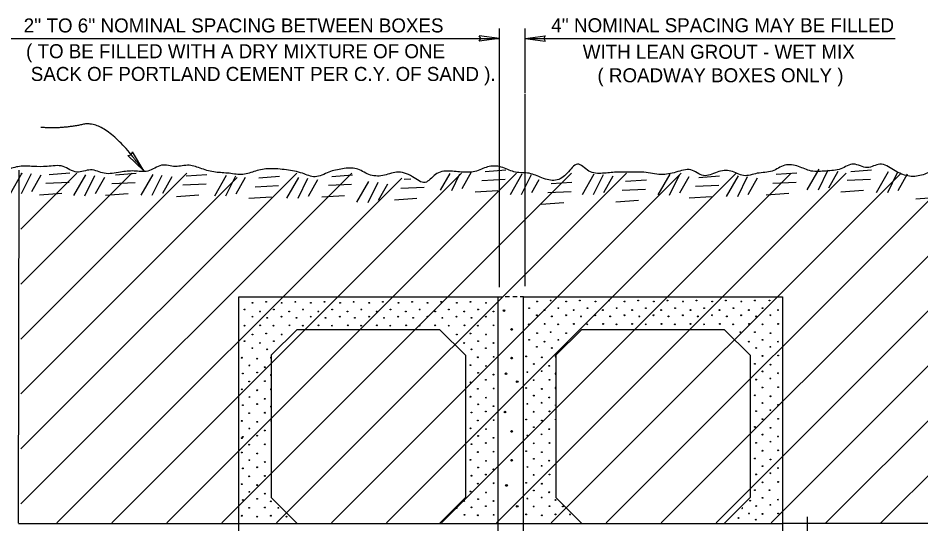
# Model space of a CAD drawing. Extents: x -61 to 299, y -30 to 298.
# Drawn here: x 175.9 to 245, y 189 to 227.6 of the extents above; entities that cross this region are included whole.
import ezdxf

# ---------------------------------------------------------------- set-up
doc = ezdxf.new("R2010")
doc.units = 0
doc.layers.add('Level 1', color=7, linetype='Continuous')

msp = doc.modelspace()

# ---------------------------------------------------------------- linework, layer by layer
at = {"layer": 'Level 1'}
for p, q in [((212.737, 207.053), (212.737, 226.857)), ((214.717, 221.897), (214.717, 226.835)), ((174.951, 226.085), (212.737, 226.085)), ((212.737, 226.085), (211.204, 226.296)), ((212.737, 226.085), (211.204, 225.875)), ((214.717, 226.085), (216.249, 226.296)), ((214.717, 226.085), (242.992, 226.085)), ((214.717, 226.085), (216.249, 225.875)), ((214.717, 207.127), (214.717, 221.829)), ((185.559, 215.965), (184.325, 217.136)), ((185.559, 215.965), (184.686, 217.425)), ((184.986, 216.685), (185.559, 215.965)), ((236.273, 214.51), (237.184, 216.094)), ((175.349, 214.232), (176.259, 215.816)), ((175.982, 189.007), (176.022, 216.014)), ((176.158, 190.492), (201.446, 215.781)), ((176.158, 194.693), (197.246, 215.781)), ((176.158, 203.093), (188.845, 215.781)), ((176.158, 207.293), (184.645, 215.781)), ((176.158, 211.493), (180.445, 215.781)), ((176.158, 215.694), (176.245, 215.781)), ((176.158, 198.893), (192.702, 215.437)), ((176.933, 215.737), (176.18, 214.193)), ((177.685, 215.618), (176.972, 214.351)), ((178.319, 215.688), (179.903, 215.807)), ((178.905, 189.04), (205.271, 215.405)), ((180.2, 214.074), (181.11, 215.658)), ((181.784, 215.579), (181.031, 214.034)), ((182.536, 215.46), (181.823, 214.193)), ((183.105, 189.04), (209.846, 215.781)), ((183.377, 215.658), (184.961, 215.777)), ((185.348, 214.104), (186.258, 215.688)), ((186.932, 215.609), (186.179, 214.064)), ((187.684, 215.49), (186.971, 214.223)), ((187.306, 189.04), (214.047, 215.781)), ((188.793, 215.569), (190.377, 215.688)), ((190.971, 214.054), (191.882, 215.638)), ((191.506, 189.04), (218.247, 215.781)), ((192.555, 215.559), (191.802, 214.015)), ((193.307, 215.44), (192.594, 214.173)), ((194.337, 215.42), (195.921, 215.539)), ((195.706, 189.04), (222.447, 215.781)), ((196.495, 213.876), (197.406, 215.46)), ((198.079, 215.381), (197.327, 213.836)), ((199.906, 189.04), (226.647, 215.781)), ((199.92, 215.529), (201.504, 215.648)), ((204.107, 189.04), (230.847, 215.781)), ((208.236, 214.47), (208.973, 215.75)), ((208.307, 189.04), (235.048, 215.781)), ((209.687, 215.701), (209.068, 214.43)), ((210.573, 215.856), (209.86, 214.589)), ((211.652, 215.906), (213.236, 216.024)), ((212.507, 189.04), (239.248, 215.781)), ((213.582, 214.153), (214.493, 215.737)), ((215.166, 215.658), (214.414, 214.114)), ((216.707, 189.04), (243.448, 215.781)), ((219.087, 214.153), (219.998, 215.737)), ((220.671, 215.658), (219.918, 214.114)), ((221.423, 215.539), (220.71, 214.272)), ((220.907, 189.04), (247.648, 215.781)), ((224.888, 214.124), (225.799, 215.708)), ((225.108, 189.04), (251.848, 215.781)), ((226.472, 215.628), (225.72, 214.084)), ((227.225, 215.51), (226.512, 214.242)), ((227.997, 215.45), (229.581, 215.569)), ((230.105, 214.005), (231.016, 215.589)), ((231.689, 215.51), (230.937, 213.965)), ((232.442, 215.391), (231.729, 214.124)), ((233.897, 215.698), (235.481, 215.816)), ((237.857, 216.014), (237.105, 214.47)), ((238.61, 215.896), (237.897, 214.628)), ((239.6, 215.915), (241.184, 216.034)), ((241.58, 214.312), (242.49, 215.896)), ((243.164, 215.816), (242.411, 214.272)), ((243.916, 215.698), (243.203, 214.43)), ((178.061, 215.015), (179.843, 215.094)), ((183.12, 214.985), (184.902, 215.064)), ((188.535, 214.896), (190.317, 214.975)), ((194.079, 214.747), (195.861, 214.826)), ((198.831, 215.262), (198.119, 213.995)), ((199.663, 214.856), (201.445, 214.935)), ((201.851, 213.559), (202.762, 215.143)), ((203.435, 215.064), (202.682, 213.52)), ((204.187, 214.945), (203.474, 213.678)), ((205.207, 214.638), (206.989, 214.718)), ((205.464, 215.312), (205.959, 215.349)), ((211.394, 215.232), (213.176, 215.312)), ((215.765, 215.266), (215.206, 214.272)), ((216.691, 214.985), (218.275, 215.104)), ((222.393, 215.163), (223.977, 215.282)), ((227.739, 214.777), (229.521, 214.856)), ((233.64, 215.024), (235.422, 215.104)), ((239.342, 215.242), (241.124, 215.321)), ((177.566, 214.124), (179.289, 214.242)), ((182.625, 214.094), (184.348, 214.213)), ((188.04, 214.005), (189.763, 214.124)), ((199.168, 213.965), (200.891, 214.084)), ((210.899, 214.341), (212.622, 214.46)), ((216.434, 214.312), (218.216, 214.391)), ((222.136, 214.49), (223.918, 214.569)), ((227.244, 213.886), (228.967, 214.005)), ((233.145, 214.133), (234.867, 214.252)), ((238.847, 214.351), (240.57, 214.47)), ((193.584, 213.856), (195.307, 213.975)), ((204.712, 213.747), (206.435, 213.866)), ((215.939, 213.421), (217.661, 213.539)), ((221.641, 213.599), (223.364, 213.718)), ((244.569, 213.827), (246.292, 213.945)), ((229.308, 189.04), (252.185, 211.917)), ((233.508, 189.04), (252.185, 207.717)), ((212.592, 206.312), (212.942, 206.312)), ((213.5, 206.312), (213.192, 206.312)), ((214.093, 206.312), (213.774, 206.312)), ((214.592, 206.312), (214.332, 206.312)), ((195.287, 201.857), (197.267, 203.837)), ((197.267, 203.837), (208.157, 203.837)), ((208.157, 203.837), (210.137, 201.857)), ((217.067, 201.857), (219.047, 203.837)), ((219.047, 203.837), (229.937, 203.837)), ((229.937, 203.837), (231.917, 201.857)), ((237.708, 189.04), (252.185, 203.517)), ((195.287, 201.857), (195.287, 190.967)), ((210.137, 201.857), (210.137, 190.967)), ((217.067, 201.857), (217.067, 190.967)), ((231.917, 201.857), (231.917, 190.967)), ((241.909, 189.04), (252.185, 199.317)), ((197.267, 188.987), (195.287, 190.967)), ((210.137, 190.967), (208.157, 188.987)), ((219.047, 188.987), (217.067, 190.967)), ((231.917, 190.967), (229.937, 188.987)), ((175.982, 188.987), (192.793, 188.987)), ((192.812, 188.987), (192.81, 188.987)), ((192.812, 188.987), (197.267, 188.987)), ((197.267, 188.987), (208.157, 188.987)), ((208.157, 188.987), (219.047, 188.987)), ((219.047, 188.987), (229.937, 188.987)), ((229.937, 188.987), (234.391, 188.987)), ((252.212, 188.987), (234.403, 188.987))]:
    msp.add_line(p, q, dxfattribs=at)
for points in [[(211.204, 225.875), (211.323, 226.087), (211.204, 226.296)], [(216.249, 226.296), (216.131, 226.083), (216.249, 225.875)], [(184.325, 217.136), (184.589, 217.18), (184.686, 217.425)], [(192.812, 206.312), (212.612, 206.312), (212.612, 186.512), (192.812, 186.512), (192.812, 206.312)], [(214.592, 206.312), (234.392, 206.312), (234.392, 186.512), (214.592, 186.512), (214.592, 206.312)], [(236.298, 186.503), (236.287, 189.495)]]:
    msp.add_lwpolyline(points, dxfattribs=at)
for centre, radius in [((193.865, 205.863), 0.0319), ((194.906, 205.934), 0.0319), ((196.096, 205.863), 0.0319), ((197.137, 205.934), 0.0319), ((198.327, 205.863), 0.0319), ((199.368, 205.934), 0.0319), ((200.559, 205.863), 0.0319), ((201.599, 205.934), 0.0319), ((202.79, 205.863), 0.0319), ((203.831, 205.934), 0.0319), ((205.021, 205.863), 0.0319), ((206.062, 205.934), 0.0319), ((207.252, 205.863), 0.0319), ((208.293, 205.934), 0.0319), ((209.483, 205.863), 0.0319), ((210.524, 205.934), 0.0319), ((211.715, 205.863), 0.0319), ((215.619, 205.966), 0.0319), ((216.66, 206.037), 0.0319), ((217.85, 205.966), 0.0319), ((218.891, 206.037), 0.0319), ((220.082, 205.966), 0.0319), ((221.122, 206.037), 0.0319), ((222.313, 205.966), 0.0319), ((223.354, 206.037), 0.0319), ((224.544, 205.966), 0.0319), ((225.585, 206.037), 0.0319), ((226.775, 205.966), 0.0319), ((227.816, 206.037), 0.0319), ((229.006, 205.966), 0.0319), ((230.047, 206.037), 0.0319), ((231.238, 205.966), 0.0319), ((232.278, 206.037), 0.0319), ((233.391, 206.037), 0.0319), ((193.259, 205.349), 0.0319), ((194.435, 205.207), 0.0319), ((195.49, 205.349), 0.0319), ((196.667, 205.207), 0.0319), ((197.722, 205.349), 0.0319), ((198.898, 205.207), 0.0319), ((199.953, 205.349), 0.0319), ((201.129, 205.207), 0.0319), ((202.184, 205.349), 0.0319), ((203.36, 205.207), 0.0319), ((204.415, 205.349), 0.0319), ((205.591, 205.207), 0.0319), ((206.647, 205.349), 0.0319), ((207.823, 205.207), 0.0319), ((208.878, 205.349), 0.0319), ((210.054, 205.207), 0.0319), ((211.109, 205.349), 0.0319), ((212.285, 205.207), 0.0319), ((213.091, 205.276), 0.0638), ((215.013, 205.452), 0.0319), ((216.189, 205.31), 0.0319), ((217.245, 205.452), 0.0319), ((218.421, 205.31), 0.0319), ((219.476, 205.452), 0.0319), ((220.652, 205.31), 0.0319), ((221.707, 205.452), 0.0319), ((222.883, 205.31), 0.0319), ((223.938, 205.452), 0.0319), ((225.114, 205.31), 0.0319), ((226.17, 205.452), 0.0319), ((227.346, 205.31), 0.0319), ((228.401, 205.452), 0.0319), ((229.577, 205.31), 0.0319), ((230.632, 205.452), 0.0319), ((231.808, 205.31), 0.0319), ((232.863, 205.452), 0.0319), ((234.039, 205.31), 0.0319), ((193.851, 204.807), 0.0319), ((194.991, 204.722), 0.0319), ((196.082, 204.807), 0.0319), ((197.223, 204.722), 0.0319), ((198.313, 204.807), 0.0319), ((199.454, 204.722), 0.0319), ((200.544, 204.807), 0.0319), ((201.685, 204.722), 0.0319), ((202.775, 204.807), 0.0319), ((203.916, 204.722), 0.0319), ((205.007, 204.807), 0.0319), ((206.147, 204.722), 0.0319), ((207.238, 204.807), 0.0319), ((208.379, 204.722), 0.0319), ((209.469, 204.807), 0.0319), ((210.61, 204.722), 0.0319), ((211.7, 204.807), 0.0319), ((215.605, 204.911), 0.0319), ((216.746, 204.825), 0.0319), ((217.836, 204.911), 0.0319), ((218.977, 204.825), 0.0319), ((220.067, 204.911), 0.0319), ((221.208, 204.825), 0.0319), ((222.298, 204.911), 0.0319), ((223.439, 204.825), 0.0319), ((224.53, 204.911), 0.0319), ((225.67, 204.825), 0.0319), ((226.761, 204.911), 0.0319), ((227.902, 204.825), 0.0319), ((228.992, 204.911), 0.0319), ((230.133, 204.825), 0.0319), ((231.223, 204.911), 0.0319), ((232.364, 204.825), 0.0319), ((233.455, 204.911), 0.0319), ((193.245, 204.116), 0.0319), ((194.45, 204.145), 0.0319), ((195.476, 204.116), 0.0319), ((196.681, 204.145), 0.0319), ((197.707, 204.116), 0.0319), ((198.912, 204.145), 0.0319), ((199.939, 204.116), 0.0319), ((201.143, 204.145), 0.0319), ((202.17, 204.116), 0.0319), ((203.374, 204.145), 0.0319), ((204.401, 204.116), 0.0319), ((205.606, 204.145), 0.0319), ((206.632, 204.116), 0.0319), ((207.837, 204.145), 0.0319), ((208.863, 204.116), 0.0319), ((210.068, 204.145), 0.0319), ((211.095, 204.116), 0.0319), ((212.299, 204.145), 0.0319), ((213.673, 203.828), 0.0638), ((214.999, 204.219), 0.0319), ((216.204, 204.248), 0.0319), ((216.66, 203.621), 0.0319), ((217.23, 204.219), 0.0319), ((218.435, 204.248), 0.0319), ((219.462, 204.219), 0.0319), ((220.666, 204.248), 0.0319), ((221.693, 204.219), 0.0319), ((222.897, 204.248), 0.0319), ((223.924, 204.219), 0.0319), ((225.129, 204.248), 0.0319), ((226.155, 204.219), 0.0319), ((227.36, 204.248), 0.0319), ((228.386, 204.219), 0.0319), ((229.591, 204.248), 0.0319), ((230.618, 204.219), 0.0319), ((231.16, 203.621), 0.0319), ((231.822, 204.248), 0.0319), ((232.278, 203.621), 0.0319), ((232.849, 204.219), 0.0319), ((234.053, 204.248), 0.0319), ((193.259, 202.933), 0.0319), ((193.865, 203.446), 0.0319), ((194.906, 203.517), 0.0319), ((195.49, 202.933), 0.0319), ((196.096, 203.446), 0.0319), ((209.483, 203.446), 0.0319), ((210.524, 203.517), 0.0319), ((211.109, 202.933), 0.0319), ((211.715, 203.446), 0.0319), ((215.013, 203.036), 0.0319), ((215.619, 203.549), 0.0319), ((217.245, 203.036), 0.0319), ((217.85, 203.549), 0.0319), ((232.863, 203.036), 0.0319), ((233.469, 203.549), 0.0319), ((193.851, 202.391), 0.0319), ((194.435, 202.79), 0.0319), ((194.991, 202.305), 0.0319), ((210.054, 202.79), 0.0319), ((210.61, 202.305), 0.0319), ((211.7, 202.391), 0.0319), ((212.285, 202.79), 0.0319), ((215.605, 202.494), 0.0319), ((216.189, 202.893), 0.0319), ((216.746, 202.409), 0.0319), ((231.808, 202.893), 0.0319), ((232.364, 202.409), 0.0319), ((233.455, 202.494), 0.0319), ((234.039, 202.893), 0.0319), ((193.039, 201.665), 0.0319), ((194.229, 201.593), 0.0319), ((211.095, 201.7), 0.0319), ((212.299, 201.728), 0.0319), ((213.673, 201.632), 0.0638), ((214.793, 201.768), 0.0319), ((215.983, 201.696), 0.0319), ((232.849, 201.803), 0.0319), ((234.053, 201.831), 0.0319), ((193.623, 201.08), 0.0319), ((194.799, 200.937), 0.0319), ((210.524, 201.101), 0.0319), ((211.715, 201.03), 0.0319), ((215.378, 201.183), 0.0319), ((216.554, 201.041), 0.0319), ((232.278, 201.204), 0.0319), ((233.469, 201.133), 0.0319), ((193.124, 200.453), 0.0319), ((194.215, 200.538), 0.0319), ((211.109, 200.516), 0.0319), ((212.285, 200.374), 0.0319), ((213.246, 200.435), 0.0638), ((214.878, 200.556), 0.0319), ((215.969, 200.641), 0.0319), ((232.863, 200.619), 0.0319), ((234.039, 200.477), 0.0319), ((193.609, 199.847), 0.0319), ((194.814, 199.875), 0.0319), ((210.524, 199.782), 0.0319), ((211.7, 199.974), 0.0319), ((214.101, 199.833), 0.0638), ((215.363, 199.95), 0.0319), ((216.568, 199.979), 0.0319), ((232.364, 199.992), 0.0319), ((233.455, 200.078), 0.0319), ((193.039, 199.248), 0.0319), ((194.229, 199.177), 0.0319), ((211.095, 199.283), 0.0319), ((212.299, 199.312), 0.0319), ((214.793, 199.351), 0.0319), ((215.983, 199.28), 0.0319), ((232.278, 198.788), 0.0319), ((232.849, 199.386), 0.0319), ((234.053, 199.415), 0.0319), ((193.623, 198.663), 0.0319), ((194.215, 198.122), 0.0319), ((194.799, 198.521), 0.0319), ((210.524, 198.684), 0.0319), ((211.109, 198.1), 0.0319), ((211.715, 198.613), 0.0319), ((214.878, 198.139), 0.0319), ((215.378, 198.767), 0.0319), ((215.969, 198.225), 0.0319), ((216.554, 198.624), 0.0319), ((232.863, 198.203), 0.0319), ((233.469, 198.716), 0.0319), ((193.124, 198.036), 0.0319), ((193.609, 197.43), 0.0319), ((194.814, 197.459), 0.0319), ((210.61, 197.472), 0.0319), ((211.7, 197.558), 0.0319), ((212.285, 197.957), 0.0319), ((213.165, 197.51), 0.0638), ((215.363, 197.534), 0.0319), ((216.568, 197.562), 0.0319), ((232.364, 197.576), 0.0319), ((233.455, 197.661), 0.0319), ((234.039, 198.06), 0.0319), ((193.039, 196.832), 0.0319), ((194.229, 196.76), 0.0319), ((211.095, 196.867), 0.0319), ((212.299, 196.895), 0.0319), ((214.793, 196.935), 0.0319), ((215.983, 196.863), 0.0319), ((232.849, 196.97), 0.0319), ((234.053, 196.998), 0.0319), ((193.623, 196.247), 0.0319), ((194.799, 196.104), 0.0319), ((210.524, 196.268), 0.0319), ((211.715, 196.197), 0.0319), ((213.673, 196.025), 0.0638), ((215.378, 196.35), 0.0319), ((216.554, 196.208), 0.0319), ((232.278, 196.371), 0.0319), ((233.469, 196.3), 0.0319), ((193.039, 195.513), 0.0319), ((193.124, 195.62), 0.0319), ((194.215, 195.705), 0.0319), ((211.109, 195.683), 0.0319), ((212.285, 195.541), 0.0319), ((214.878, 195.723), 0.0319), ((215.969, 195.808), 0.0319), ((232.863, 195.786), 0.0319), ((234.039, 195.644), 0.0319), ((193.609, 195.014), 0.0319), ((194.814, 195.042), 0.0319), ((210.61, 195.056), 0.0319), ((211.7, 195.141), 0.0319), ((215.363, 195.117), 0.0319), ((216.568, 195.146), 0.0319), ((232.364, 195.159), 0.0319), ((233.455, 195.245), 0.0319), ((193.039, 194.415), 0.0319), ((194.229, 194.344), 0.0319), ((211.095, 194.45), 0.0319), ((212.299, 194.479), 0.0319), ((214.793, 194.518), 0.0319), ((215.983, 194.447), 0.0319), ((232.278, 193.955), 0.0319), ((232.849, 194.553), 0.0319), ((234.053, 194.582), 0.0319), ((193.623, 193.83), 0.0319), ((194.215, 193.289), 0.0319), ((194.799, 193.688), 0.0319), ((210.524, 193.851), 0.0319), ((211.109, 193.267), 0.0319), ((211.715, 193.78), 0.0319), ((213.673, 193.829), 0.0638), ((214.878, 193.306), 0.0319), ((215.378, 193.934), 0.0319), ((215.969, 193.392), 0.0319), ((216.554, 193.791), 0.0319), ((232.863, 193.37), 0.0319), ((233.469, 193.883), 0.0319), ((193.124, 193.203), 0.0319), ((193.609, 192.597), 0.0319), ((194.814, 192.626), 0.0319), ((210.61, 192.639), 0.0319), ((211.7, 192.725), 0.0319), ((212.285, 193.124), 0.0319), ((215.363, 192.701), 0.0319), ((216.568, 192.729), 0.0319), ((232.364, 192.743), 0.0319), ((233.455, 192.828), 0.0319), ((234.039, 193.227), 0.0319), ((193.039, 191.999), 0.0319), ((194.229, 191.927), 0.0319), ((211.095, 192.034), 0.0319), ((212.299, 192.062), 0.0319), ((213.283, 191.897), 0.0638), ((214.793, 192.102), 0.0319), ((215.983, 192.03), 0.0319), ((232.849, 192.137), 0.0319), ((234.053, 192.165), 0.0319), ((193.623, 191.414), 0.0319), ((194.799, 191.271), 0.0319), ((210.524, 191.435), 0.0319), ((211.715, 191.364), 0.0319), ((215.378, 191.517), 0.0319), ((216.554, 191.374), 0.0319), ((232.278, 191.538), 0.0319), ((233.391, 191.538), 0.0319), ((193.124, 190.787), 0.0319), ((194.215, 190.872), 0.0319), ((195.27, 190.68), 0.0319), ((210.054, 190.708), 0.0319), ((211.109, 190.85), 0.0319), ((212.285, 190.708), 0.0319), ((214.878, 190.89), 0.0319), ((215.969, 190.975), 0.0319), ((217.024, 190.783), 0.0319), ((231.918, 190.735), 0.0319), ((232.863, 190.953), 0.0319), ((234.039, 190.811), 0.0319), ((193.609, 190.181), 0.0319), ((194.814, 190.209), 0.0319), ((195.84, 190.181), 0.0319), ((209.469, 190.159), 0.0319), ((210.61, 190.223), 0.0319), ((211.7, 190.308), 0.0319), ((214.101, 190.302), 0.0638), ((215.363, 190.284), 0.0319), ((216.568, 190.313), 0.0319), ((217.594, 190.284), 0.0319), ((232.364, 190.326), 0.0319), ((233.455, 190.412), 0.0319), ((193.039, 189.582), 0.0319), ((194.229, 189.511), 0.0319), ((195.27, 189.582), 0.0319), ((196.46, 189.511), 0.0319), ((210.068, 189.646), 0.0319), ((211.095, 189.617), 0.0319), ((212.299, 189.646), 0.0319), ((214.793, 189.685), 0.0319), ((215.983, 189.614), 0.0319), ((217.024, 189.685), 0.0319), ((218.136, 189.685), 0.0319), ((231.02, 189.408), 0.0319), ((231.822, 189.749), 0.0319), ((232.355, 189.281), 0.0319), ((232.849, 189.72), 0.0319), ((234.053, 189.749), 0.0319)]:
    msp.add_circle(centre, radius, dxfattribs=at)
for centre, start, end in [((195.27, 201.665), 33.58709, 325.17468), ((217.024, 201.768), 33.58709, 325.17468), ((195.27, 200.346), 67.00985, 291.75191), ((217.024, 200.449), 67.00985, 291.75191), ((195.27, 199.248), 88.87383, 269.88793), ((217.024, 199.351), 88.87383, 269.88793), ((195.27, 197.93), 115.32965, 243.43211), ((217.024, 198.033), 115.32965, 243.43211), ((195.27, 196.832), 143.41049, 215.35128), ((217.024, 196.935), 143.41049, 215.35128), ((231.297, 190.172), 207.79244, 65.47925), ((208.863, 189.617), 246.78194, 26.48974)]:
    msp.add_arc(centre, 0.0319, start, end, dxfattribs=at)
msp.add_open_spline([(184.986, 216.685), (182.569, 219.876), (179.241, 219.147), (177.69, 219.283)], degree=2, dxfattribs=at)
msp.add_spline([(252.014, 216.113), (251.026, 216.032), (249.975, 215.856), (248.924, 215.769), (247.873, 215.856), (246.909, 216.119), (245.858, 215.944), (244.895, 215.594), (243.844, 215.594), (242.88, 216.032), (241.829, 216.469), (240.866, 216.207), (239.815, 216.469), (238.851, 216.119), (237.713, 215.944), (236.574, 215.944), (235.611, 216.294), (234.56, 216.382), (233.596, 215.944), (232.458, 215.769), (231.407, 215.594), (230.443, 215.944), (229.392, 215.856), (228.341, 215.594), (227.377, 216.032), (226.239, 215.856), (225.1, 215.681), (223.786, 215.856), (222.735, 215.856), (221.684, 215.856), (220.633, 215.769), (219.582, 215.944), (218.706, 216.469), (217.918, 215.769), (217.042, 215.243), (215.991, 215.418), (215.028, 215.769), (213.977, 215.856), (213.013, 216.207), (211.962, 216.294), (210.999, 215.944), (209.948, 215.856), (208.897, 215.944), (207.846, 215.681), (207.057, 215.068), (206.094, 215.506), (204.868, 215.856), (203.817, 215.594), (202.766, 215.681), (201.802, 216.119), (200.751, 216.119), (199.7, 215.856), (198.649, 215.506), (197.686, 215.769), (196.459, 216.032), (195.146, 216.119), (194.095, 215.944), (193.131, 215.681), (192.08, 215.769), (191.029, 215.856), (189.978, 216.119), (189.015, 216.382), (187.963, 216.294), (186.912, 216.382), (185.861, 215.944), (184.81, 215.944), (183.759, 215.856), (182.533, 215.769), (181.482, 216.032), (180.431, 215.856), (179.38, 216.294), (178.154, 216.294), (177.103, 216.294), (176.052, 216.294), (175.088, 216.032), (174.125, 215.681), (172.398, 215.486)], degree=3, dxfattribs=at)

# ---------------------------------------------------------------- texts
for s, p in [("2'' TO 6'' NOMINAL SPACING BETWEEN BOXES", (176.369, 226.542)), ("4'' NOMINAL SPACING MAY BE FILLED", (216.702, 226.556)), ('( TO BE FILLED WITH A DRY MIXTURE OF ONE', (176.55, 224.574)), ('WITH LEAN GROUT - WET MIX', (219.115, 224.527)), ('SACK OF PORTLAND CEMENT PER C.Y. OF SAND ).', (176.913, 222.833)), ('( ROADWAY BOXES ONLY )', (220.24, 222.732))]:
    msp.add_text(s, height=1.0725, dxfattribs=at).set_placement(p)

doc.saveas('drawing.dxf')
